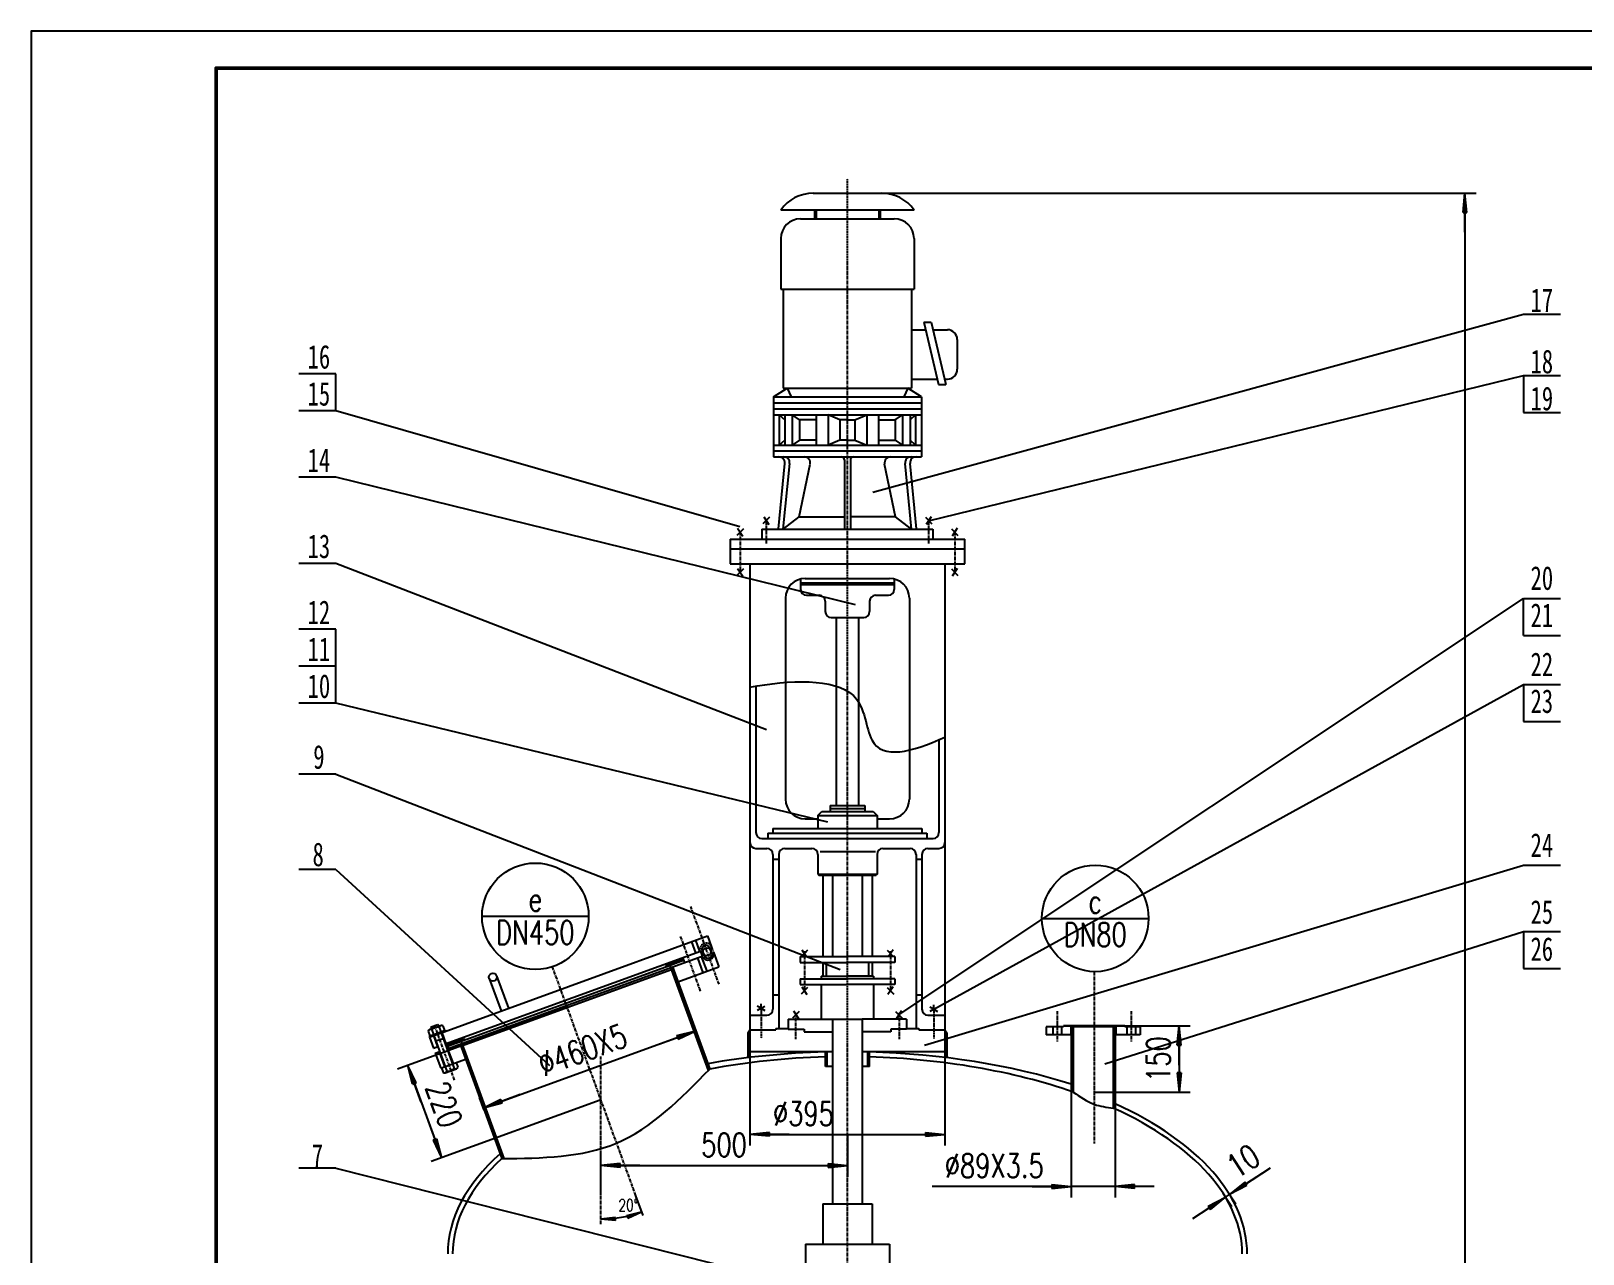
# Model space of a CAD drawing. Header units: millimetres. Extents: x 0 to 6300, y 0 to 8910.
# Drawn here: x 0 to 3145, y 6431 to 8910 of the extents above; entities that cross this region are included whole.
import ezdxf
from ezdxf.enums import TextEntityAlignment as Align

# ---------------------------------------------------------------- set-up
doc = ezdxf.new("R2010")
doc.units = ezdxf.units.MM
doc.header["$LTSCALE"] = 0.2
doc.linetypes.add('CENTER', pattern=[50.8, 31.75, -6.35, 6.35, -6.35])
doc.linetypes.add('DASHED', pattern=[19.05, 12.7, -6.35])
for name, color, linetype in [('1', 2, 'Continuous'), ('Layer1', 1, 'CENTER'), ('Layer3', 5, 'Continuous')]:
    doc.layers.add(name, color=color, linetype=linetype)
doc.layers.add('粗实线', color=1, linetype='Continuous', lineweight=50)
doc.styles.add('HZ', font='txt.shx', dxfattribs={"width": 0.75, "bigfont": 'gbcbig.shx'})
doc.dimstyles.new('STANDARD$0', dxfattribs={"dimscale": 15, "dimtxt": 3.2, "dimasz": 0.7, "dimexe": 1.5, "dimexo": 0.05, "dimgap": 1.2, "dimtad": 1, "dimtoh": 1, "dimdec": 0, "dimdsep": 46, "dimtxsty": 'HZ', "dimcen": 0, "dimclrd": 2, "dimclre": 2, "dimclrt": 2, "dimadec": 0, "dimazin": 0, "dimtfac": 1.6, "dimtdec": 0, "dimtmove": 0, "dimatfit": 0, "dimfxl": 0, "dimarcsym": 0})

# ---------------------------------------------------------------- blocks, each defined once
blk = doc.blocks.new('JT')
at = {"layer": '1'}
for p, q in [((-7.55, 0), (0, 0)), ((-3.75, 0.38), (0, 0)), ((-3.75, 0.38), (-3.75, -0.37)), ((-3.75, -0.37), (0, 0))]:
    blk.add_line(p, q, dxfattribs=at)
blk = doc.blocks.new('*D7')
at = {"layer": 'Defpoints', "color": 0}
for p in [(1654.2, 8581.3), (1654.2, 4069.3), (2905.5, 4069.3)]:
    blk.add_point(p, dxfattribs=at)
at = {"layer": 'Layer3', "color": 2, "lineweight": -2}
for p, q in [((1654.9, 8581.3), (2928, 8581.3)), ((2905.5, 8570.8), (2905.5, 4079.8)), ((1654.9, 4069.3), (2928, 4069.3))]:
    blk.add_line(p, q, dxfattribs=at)
at = {"layer": 'Layer3', "color": 2, "lineweight": -2, "xscale": 10.5, "yscale": 10.5, "zscale": 10.5}
for p, rotation in [((2905.5, 8581.3), 90), ((2905.5, 4069.3), 270)]:
    blk.add_blockref('JT', p, dxfattribs=dict(at, rotation=rotation))
at = {"layer": 'Layer3', "color": 2, "insert": (2863.5, 6325.3), "char_height": 48, "attachment_point": 5, "rotation": 90, "style": 'HZ'}
blk.add_mtext('4512', dxfattribs=at)
blk = doc.blocks.new('*D16')
at = {"layer": 'Defpoints', "color": 0}
for p in [(1086, 6931), (1154.2, 6743.6), (831.6, 6626.2)]:
    blk.add_point(p, dxfattribs=at)
at = {"layer": 'Layer3', "color": 2, "lineweight": -2}
for p, q in [((1085.3, 6930.7), (742.3, 6805.9)), ((767, 6803.7), (828, 6636.1)), ((1153.5, 6743.3), (810.5, 6618.5))]:
    blk.add_line(p, q, dxfattribs=at)
at = {"layer": 'Layer3', "color": 2, "lineweight": -2, "xscale": 10.5, "yscale": 10.5, "zscale": 10.5}
for p, rotation in [((763.4, 6813.6), 110.0000000000003), ((831.6, 6626.2), 290.0000000000003)]:
    blk.add_blockref('JT', p, dxfattribs=dict(at, rotation=rotation))
at = {"layer": 'Layer3', "color": 2, "insert": (837, 6734.3), "char_height": 48, "attachment_point": 5, "rotation": 290, "style": 'HZ'}
blk.add_mtext('220', dxfattribs=at)
blk = doc.blocks.new('*D21')
at = {"layer": 'Defpoints', "color": 0}
for p in [(2107.7, 6760.9), (2196.7, 6725.3), (2196.7, 6568.2)]:
    blk.add_point(p, dxfattribs=at)
at = {"layer": 'Layer3', "color": 2, "lineweight": -2}
for p, q in [((2107.7, 6760.1), (2107.7, 6545.7)), ((2196.7, 6724.6), (2196.7, 6545.7)), ((2097.2, 6568.2), (1825.7, 6568.2)), ((2196.7, 6568.2), (2107.7, 6568.2)), ((2207.2, 6568.2), (2217.7, 6568.2))]:
    blk.add_line(p, q, dxfattribs=at)
at = {"layer": 'Layer3', "color": 2, "lineweight": -2, "xscale": 10.5, "yscale": 10.5, "zscale": 10.5}
blk.add_blockref('JT', (2107.7, 6568.2), dxfattribs=at)
at = {"layer": 'Layer3', "color": 2, "lineweight": -2, "xscale": 10.5, "yscale": 10.5, "zscale": 10.5, "rotation": 180}
blk.add_blockref('JT', (2196.7, 6568.2), dxfattribs=at)
at = {"layer": 'Layer3', "color": 2, "insert": (1951.7, 6610.2), "char_height": 48, "attachment_point": 5, "style": 'HZ'}
blk.add_mtext('%%C89X3.5', dxfattribs=at)
blk = doc.blocks.new('*D22')
at = {"layer": 'Defpoints', "color": 0}
for p in [(1346.8, 6883.8), (1348.8, 6878.4), (918.4, 6721.8)]:
    blk.add_point(p, dxfattribs=at)
at = {"layer": 'Layer3', "color": 2, "lineweight": -2}
for p, q in [((1348.5, 6879.1), (1339.1, 6904.9)), ((926.3, 6730.7), (1337, 6880.2)), ((918.2, 6722.5), (908.8, 6748.3))]:
    blk.add_line(p, q, dxfattribs=at)
at = {"layer": 'Layer3', "color": 2, "lineweight": -2, "xscale": 10.5, "yscale": 10.5, "zscale": 10.5}
for p, rotation in [((1346.8, 6883.8), 20.00000000000005), ((916.5, 6727.2), 200.0000000000001)]:
    blk.add_blockref('JT', p, dxfattribs=dict(at, rotation=rotation))
at = {"layer": 'Layer3', "color": 2, "insert": (1117.3, 6844.9), "char_height": 48, "attachment_point": 5, "rotation": 20, "style": 'HZ'}
blk.add_mtext('%%C460X5', dxfattribs=at)
blk = doc.blocks.new('*D23')
at = {"layer": 'Defpoints', "color": 0}
for p in [(1654.2, 6673.8), (1654.2, 6610.5), (1154.2, 6551.2)]:
    blk.add_point(p, dxfattribs=at)
at = {"layer": 'Layer3', "color": 2, "lineweight": -2}
for p, q in [((1654.2, 6673), (1654.2, 6588)), ((1154.2, 6551.9), (1154.2, 6633)), ((1164.7, 6610.5), (1643.7, 6610.5))]:
    blk.add_line(p, q, dxfattribs=at)
at = {"layer": 'Layer3', "color": 2, "lineweight": -2, "xscale": 10.5, "yscale": 10.5, "zscale": 10.5, "rotation": 180}
blk.add_blockref('JT', (1154.2, 6610.5), dxfattribs=at)
at = {"layer": 'Layer3', "color": 2, "lineweight": -2, "xscale": 10.5, "yscale": 10.5, "zscale": 10.5}
blk.add_blockref('JT', (1654.2, 6610.5), dxfattribs=at)
at = {"layer": 'Layer3', "color": 2, "insert": (1404.2, 6652.5), "char_height": 48, "attachment_point": 5, "style": 'HZ'}
blk.add_mtext('500', dxfattribs=at)
blk = doc.blocks.new('*D24')
at = {"layer": 'Defpoints', "color": 0}
for p in [(1456.7, 6841.3), (1851.7, 6841.3), (1851.7, 6673.8)]:
    blk.add_point(p, dxfattribs=at)
at = {"layer": 'Layer3', "color": 2, "lineweight": -2}
for p, q in [((1456.7, 6840.6), (1456.7, 6651.3)), ((1851.7, 6840.6), (1851.7, 6651.3)), ((1467.2, 6673.8), (1841.2, 6673.8))]:
    blk.add_line(p, q, dxfattribs=at)
at = {"layer": 'Layer3', "color": 2, "lineweight": -2, "xscale": 10.5, "yscale": 10.5, "zscale": 10.5, "rotation": 180}
blk.add_blockref('JT', (1456.7, 6673.8), dxfattribs=at)
at = {"layer": 'Layer3', "color": 2, "lineweight": -2, "xscale": 10.5, "yscale": 10.5, "zscale": 10.5}
blk.add_blockref('JT', (1851.7, 6673.8), dxfattribs=at)
at = {"layer": 'Layer3', "color": 2, "insert": (1565.1, 6715.8), "char_height": 48, "attachment_point": 5, "style": 'HZ'}
blk.add_mtext('%%C395', dxfattribs=at)
blk = doc.blocks.new('*D25')
at = {"layer": 'Defpoints', "color": 0}
for p in [(2154.2, 6893.6), (2154.2, 6759.4), (2326.4, 6759.4)]:
    blk.add_point(p, dxfattribs=at)
at = {"layer": 'Layer3', "color": 2, "lineweight": -2}
for p, q in [((2154.9, 6893.6), (2348.9, 6893.6)), ((2326.4, 6883.1), (2326.4, 6769.9)), ((2154.9, 6759.4), (2348.9, 6759.4))]:
    blk.add_line(p, q, dxfattribs=at)
at = {"layer": 'Layer3', "color": 2, "lineweight": -2, "xscale": 10.5, "yscale": 10.5, "zscale": 10.5}
for p, rotation in [((2326.4, 6893.6), 90), ((2326.4, 6759.4), 270)]:
    blk.add_blockref('JT', p, dxfattribs=dict(at, rotation=rotation))
at = {"layer": 'Layer3', "color": 2, "insert": (2284.4, 6826.5), "char_height": 48, "attachment_point": 5, "rotation": 90, "style": 'HZ'}
blk.add_mtext('150', dxfattribs=at)
blk = doc.blocks.new('*D26')
at = {"layer": 'Defpoints', "color": 0}
for p in [(2415.3, 6554.5), (2423.4, 6559.8), (2428.6, 6551.8)]:
    blk.add_point(p, dxfattribs=at)
at = {"layer": 'Layer3', "color": 2, "lineweight": -2}
for p, q in [((2437.4, 6557.5), (2511.6, 6605.8)), ((2411.7, 6540.7), (2402.9, 6535)), ((2415.7, 6553.9), (2432.8, 6527.6)), ((2420.5, 6546.5), (2428.6, 6551.8)), ((2423.8, 6559.2), (2440.9, 6532.9))]:
    blk.add_line(p, q, dxfattribs=at)
at = {"layer": 'Layer3', "color": 2, "lineweight": -2, "xscale": 10.5, "yscale": 10.5, "zscale": 10.5}
for p, rotation in [((2428.6, 6551.8), 213.0936658308812), ((2420.5, 6546.5), 33.09366583088124)]:
    blk.add_blockref('JT', p, dxfattribs=dict(at, rotation=rotation))
at = {"layer": 'Layer3', "color": 2, "insert": (2456, 6619.7), "char_height": 48, "attachment_point": 5, "rotation": 33.0937, "style": 'HZ'}
blk.add_mtext('10', dxfattribs=at)

msp = doc.modelspace()

# ---------------------------------------------------------------- linework, layer by layer
for p, q in [((1584.7, 8581.3), (1639.7, 8581.3)), ((1639.7, 8581.3), (1668.7, 8581.3)), ((1668.7, 8581.3), (1723.7, 8581.3)), ((1519.2, 8547.3), (1789.2, 8547.3)), ((1559.2, 8529.4), (1749.2, 8529.4)), ((1587.6, 8547.3), (1587.6, 8529.4)), ((1590.7, 8547.3), (1590.7, 8529.4)), ((1717.6, 8547.3), (1717.6, 8529.4)), ((1720.8, 8547.3), (1720.8, 8529.4)), ((1519.2, 8489.4), (1519.2, 8386.9)), ((1789.2, 8489.4), (1789.2, 8386.9)), ((1519.2, 8386.9), (1789.2, 8386.9)), ((1524.2, 8386.9), (1524.2, 8186.1)), ((1784.2, 8386.9), (1784.2, 8186.1)), ((1504.2, 8168.3), (1532, 8186.1)), ((1524.2, 8186.1), (1784.2, 8186.1)), ((1532, 8186.1), (1540.2, 8168.3)), ((1776.3, 8186.1), (1768.2, 8168.3)), ((1804.2, 8168.3), (1776.3, 8186.1)), ((1504.2, 8168.3), (1804.2, 8168.3)), ((1504.2, 8168.3), (1504.2, 8046.9)), ((1504.2, 8156.3), (1804.2, 8156.3)), ((1504.2, 8144.3), (1804.2, 8144.3)), ((1804.2, 8168.3), (1804.2, 8046.9)), ((1504.2, 8132.3), (1804.2, 8132.3)), ((1516.2, 8132.3), (1516.2, 8070.9)), ((1516.2, 8132.3), (1527.2, 8122.3)), ((1516.2, 8132.3), (1516.2, 8070.9)), ((1527.2, 8132.3), (1527.2, 8070.9)), ((1557.4, 8122.3), (1542.2, 8132.3)), ((1542.2, 8132.3), (1542.2, 8070.9)), ((1590.9, 8122.3), (1557.4, 8122.3)), ((1557.4, 8122.3), (1557.4, 8080.9)), ((1590.9, 8132.3), (1590.9, 8070.9)), ((1639, 8122.3), (1614.9, 8132.3)), ((1614.9, 8132.3), (1614.9, 8070.9)), ((1654.2, 8122.3), (1639, 8122.3)), ((1639, 8122.3), (1639, 8080.9)), ((1654.2, 8122.3), (1669.4, 8122.3)), ((1669.4, 8122.3), (1693.4, 8132.3)), ((1669.4, 8122.3), (1669.4, 8080.9)), ((1693.4, 8132.3), (1693.4, 8070.9)), ((1717.4, 8132.3), (1717.4, 8070.9)), ((1717.4, 8122.3), (1750.9, 8122.3)), ((1750.9, 8122.3), (1766.1, 8132.3)), ((1750.9, 8122.3), (1750.9, 8080.9)), ((1766.1, 8132.3), (1766.1, 8070.9)), ((1781.1, 8132.3), (1781.1, 8070.9)), ((1792.2, 8132.3), (1781.1, 8122.3)), ((1792.2, 8132.3), (1792.2, 8070.9)), ((1504.2, 8070.9), (1804.2, 8070.9)), ((1504.2, 8058.9), (1804.2, 8058.9)), ((1516.2, 8070.9), (1527.2, 8080.9)), ((1557.4, 8080.9), (1542.2, 8070.9)), ((1542.2, 8070.9), (1542.2, 8070.9)), ((1590.9, 8080.9), (1557.4, 8080.9)), ((1639, 8080.9), (1614.9, 8070.9)), ((1654.2, 8080.9), (1639, 8080.9)), ((1654.2, 8080.9), (1669.4, 8080.9)), ((1669.4, 8080.9), (1693.4, 8070.9)), ((1717.4, 8080.9), (1750.9, 8080.9)), ((1750.9, 8080.9), (1766.1, 8070.9)), ((1766.1, 8070.9), (1766.1, 8070.9)), ((1792.2, 8070.9), (1781.1, 8080.9)), ((1504.2, 8046.9), (1525.2, 8046.9)), ((1514.2, 7901.3), (1527.1, 8033.7)), ((1524.2, 7900.3), (1537.2, 8033.7)), ((1525.2, 8046.9), (1666.2, 8046.9)), ((1556.7, 7925.1), (1578.8, 8032.4)), ((1648.2, 8040.9), (1648.2, 7900.3)), ((1660.2, 8040.9), (1660.2, 7900.3)), ((1666.2, 8046.9), (1804.2, 8046.9)), ((1751.6, 7925.1), (1729.6, 8032.4)), ((1784.2, 7900.3), (1771.2, 8033.7)), ((1794.1, 7901.3), (1781.2, 8033.7)), ((1496.2, 7924.6), (1483, 7911.1)), ((1484.5, 7925.7), (1494.8, 7910)), ((1524.2, 7900.3), (1556.7, 7925.1)), ((1556.7, 7925.1), (1648.2, 7925.1)), ((1751.6, 7925.1), (1660.2, 7925.1)), ((1784.2, 7900.3), (1751.6, 7925.1)), ((1812.1, 7924.6), (1825.3, 7911.1)), ((1823.9, 7925.7), (1813.5, 7910)), ((1443.4, 7901.1), (1430.2, 7887.6)), ((1431.6, 7902.3), (1442, 7886.5)), ((1480.8, 7900.3), (1480.8, 7880.3)), ((1480.8, 7900.3), (1827.5, 7900.3)), ((1827.5, 7900.3), (1827.5, 7880.3)), ((1865, 7901.1), (1878.2, 7887.6)), ((1876.8, 7902.3), (1866.4, 7886.5)), ((1416.7, 7880.3), (1892.3, 7880.3)), ((1416.7, 7880.3), (1416.7, 7830.3)), ((1891.7, 7880.3), (1891.7, 7830.3)), ((1416.7, 7860.3), (1892.3, 7860.3)), ((1416.7, 7830.3), (1892.3, 7830.3)), ((1456.7, 7830.3), (1456.7, 6829.7)), ((1851.7, 7830.3), (1851.7, 6829.7)), ((1443.4, 7819.7), (1430.2, 7806.2)), ((1431.6, 7820.9), (1442, 7805.1)), ((1559.2, 7799.2), (1559.2, 7778.3)), ((1568.7, 7800.3), (1739.7, 7800.3)), ((1749.2, 7799.2), (1749.2, 7778.3)), ((1865, 7819.7), (1878.2, 7806.2)), ((1876.8, 7820.9), (1866.4, 7805.1)), ((1559.2, 7791.3), (1749.2, 7791.3)), ((1559.2, 7788.3), (1749.2, 7788.3)), ((1528.7, 7760.3), (1528.7, 7353.3)), ((1571.2, 7766.3), (1597.2, 7766.3)), ((1609.2, 7754.3), (1609.2, 7733.3)), ((1699.2, 7754.3), (1699.2, 7733.3)), ((1711.2, 7766.3), (1737.2, 7766.3)), ((1779.7, 7760.3), (1779.7, 7353.3)), ((1621.2, 7721.3), (1687.2, 7721.3)), ((1631.7, 7721.3), (1631.7, 7340.3)), ((1676.7, 7721.3), (1676.7, 7340.3)), ((1468.7, 7582.4), (1468.7, 7285.3)), ((1839.7, 7473.6), (1839.7, 7285.3)), ((1594.2, 7320.3), (1602.2, 7328.3)), ((1602.2, 7328.3), (1706.2, 7328.3)), ((1619.2, 7340.3), (1619.2, 7328.3)), ((1619.2, 7340.3), (1689.2, 7340.3)), ((1619.2, 7333.9), (1689.2, 7333.9)), ((1689.2, 7340.3), (1689.2, 7328.3)), ((1706.2, 7328.3), (1714.2, 7320.3)), ((1568.7, 7313.3), (1594.2, 7313.3)), ((1594.2, 7320.3), (1594.2, 7293.4)), ((1594.2, 7320.3), (1714.2, 7320.3)), ((1714.2, 7320.3), (1714.2, 7293.4)), ((1714.2, 7313.3), (1739.7, 7313.3)), ((1480.7, 7273.3), (1493.2, 7273.3)), ((1493.2, 7284), (1805.2, 7284)), ((1493.2, 7284), (1493.2, 7273.3)), ((1493.2, 7273.3), (1827.7, 7273.3)), ((1503.2, 7293.4), (1805.2, 7293.4)), ((1503.2, 7293.4), (1503.2, 7284)), ((1805.2, 7293.4), (1805.2, 7284)), ((1805.2, 7284), (1815.2, 7284)), ((1815.2, 7284), (1815.2, 7273.3)), ((1468.7, 7253.3), (1491.2, 7253.3)), ((1503.2, 7241.3), (1503.2, 6927.3)), ((1515.2, 7241.3), (1515.2, 6888.3)), ((1527.2, 7253.3), (1582.2, 7253.3)), ((1594.2, 7241.3), (1594.2, 7201.3)), ((1598.7, 7246.9), (1711.2, 7246.9)), ((1714.2, 7241.3), (1714.2, 7201.3)), ((1726.2, 7253.3), (1781.2, 7253.3)), ((1793.2, 7241.3), (1793.2, 6888.3)), ((1805.2, 7241.3), (1805.2, 6927.3)), ((1817.2, 7253.3), (1839.7, 7253.3)), ((1503.2, 7231.2), (1515.2, 7231.2)), ((1594.2, 7201.3), (1596.2, 7199.3)), ((1594.2, 7201.3), (1714.2, 7201.3)), ((1714.2, 7201.3), (1712.2, 7199.3)), ((1793.2, 7231.2), (1805.2, 7231.2)), ((1596.2, 7199.3), (1712.2, 7199.3)), ((1604.2, 7199.3), (1604.2, 7034.3)), ((1624.2, 7199.3), (1624.2, 7034.3)), ((1684.2, 7199.3), (1684.2, 7034.3)), ((1704.2, 7199.3), (1704.2, 7034.3)), ((1684.2, 7155.3), (1684.2, 7034.3)), ((807.2, 6871), (1370.5, 7076)), ((1370.5, 7076), (1378.7, 7053.5)), ((839.3, 6857.2), (1356.2, 7045.3)), ((1338.1, 7064.2), (1346.3, 7041.7)), ((1346.1, 7067.2), (1354.3, 7044.6)), ((1356.2, 7045.3), (1359.9, 7034.9)), ((1359.9, 7046.7), (1363.7, 7036.3)), ((1375, 7052.1), (1378.7, 7041.8)), ((1573.6, 7046.8), (1561.5, 7034.3)), ((1561.8, 7047.9), (1570.7, 7034.3)), ((1734.8, 7046.8), (1746.9, 7034.3)), ((1746.6, 7047.9), (1737.7, 7034.3)), ((843.1, 6846.8), (1359.9, 7034.9)), ((843.7, 6852.4), (1285.9, 7013.3)), ((1285.9, 7013.3), (1322, 7026.5)), ((1287.7, 7017.2), (1285.9, 7013.3)), ((1321, 7029.3), (1287.7, 7017.2)), ((1293.3, 7019.2), (1372, 6803)), ((1299.8, 7013.1), (1375.1, 6806.2)), ((1310.7, 6983), (1393.4, 7013.1)), ((1320, 7032.1), (1323.8, 7021.8)), ((1350.1, 7031.4), (1361, 7001.3)), ((1358.1, 7034.3), (1369, 7004.2)), ((1382.5, 7043.2), (1393.4, 7013.1)), ((1558.2, 7034.3), (1611.2, 7034.3)), ((1558.2, 7034.3), (1558.2, 7022.3)), ((1558.2, 7022.3), (1654.2, 7022.3)), ((1604.2, 7022.3), (1604.2, 6994.3)), ((1611.2, 7034.3), (1624.2, 7034.3)), ((1611.2, 7022.3), (1611.2, 6994.3)), ((1624.2, 7034.3), (1654.2, 7034.3)), ((1684.2, 7034.3), (1654.2, 7034.3)), ((1750.2, 7022.3), (1654.2, 7022.3)), ((1697.2, 7034.3), (1684.2, 7034.3)), ((1750.2, 7034.3), (1697.2, 7034.3)), ((1697.2, 7022.3), (1697.2, 6994.3)), ((1704.2, 7022.3), (1704.2, 6994.3)), ((1750.2, 7034.3), (1750.2, 7022.3)), ((874.5, 6854), (1297.4, 7007.9)), ((928.4, 6989.6), (952.4, 6923.8)), ((943.4, 6995.1), (967.4, 6929.3)), ((1297.4, 7007.9), (1300.7, 7010.5)), ((1558.2, 6989.3), (1654.2, 6989.3)), ((1558.2, 6989.3), (1558.2, 6977.3)), ((1601.2, 6994.3), (1654.2, 6994.3)), ((1601.2, 6994.3), (1601.2, 6989.3)), ((1707.2, 6994.3), (1654.2, 6994.3)), ((1750.2, 6989.3), (1654.2, 6989.3)), ((1707.2, 6994.3), (1707.2, 6989.3)), ((1750.2, 6989.3), (1750.2, 6977.3)), ((1503.2, 6956.9), (1515.2, 6956.9)), ((1558.2, 6977.3), (1654.2, 6977.3)), ((1573.6, 6971.7), (1560.4, 6958.2)), ((1561.8, 6972.8), (1572.2, 6957)), ((1601.2, 6977.3), (1601.2, 6907.3)), ((1750.2, 6977.3), (1654.2, 6977.3)), ((1707.2, 6977.3), (1707.2, 6907.3)), ((1734.8, 6971.7), (1748, 6958.2)), ((1746.6, 6972.8), (1736.2, 6957)), ((1793.2, 6956.9), (1805.2, 6956.9)), ((1479.2, 6929.3), (1471.4, 6933.8)), ((1479.2, 6929.3), (1471.4, 6924.9)), ((1479.2, 6929.3), (1479.2, 6938.3)), ((1479.2, 6929.3), (1486.9, 6933.8)), ((1479.2, 6929.3), (1479.2, 6920.4)), ((1479.2, 6929.3), (1486.9, 6924.9)), ((1556.4, 6923), (1543.2, 6909.5)), ((1544.6, 6924.1), (1555, 6908.3)), ((1751.9, 6923), (1765.1, 6909.5)), ((1763.7, 6924.1), (1753.3, 6908.3)), ((1829.2, 6927.3), (1821.4, 6931.8)), ((1829.2, 6927.3), (1821.4, 6922.9)), ((1829.2, 6927.3), (1829.2, 6936.3)), ((1829.2, 6927.3), (1836.9, 6931.8)), ((1829.2, 6927.3), (1829.2, 6918.4)), ((1829.2, 6927.3), (1836.9, 6922.9)), ((807.6, 6886), (811.3, 6887.4)), ((810.9, 6891.5), (810.3, 6890.2)), ((810.3, 6890.2), (811.3, 6887.4)), ((810.9, 6891.5), (824, 6896.3)), ((811.3, 6887.4), (830.1, 6894.2)), ((824, 6896.3), (825.3, 6895.7)), ((825.3, 6895.7), (826.3, 6892.9)), ((827, 6891), (830.5, 6881.6)), ((834.5, 6893.7), (838, 6884.3)), ((1456.7, 6915.3), (1491.2, 6915.3)), ((1509.2, 6888.3), (1509.2, 6885.3)), ((1509.2, 6888.3), (1534.2, 6888.3)), ((1534.2, 6907.3), (1684.2, 6907.3)), ((1534.2, 6907.3), (1534.2, 6887.3)), ((1534.2, 6887.3), (1566.2, 6887.3)), ((1566.2, 6887.3), (1566.2, 6881.3)), ((1624.2, 6907.3), (1624.2, 6532.8)), ((1684.2, 6907.3), (1684.2, 6532.8)), ((1684.2, 6907.3), (1684.2, 6532.8)), ((1774.2, 6907.3), (1684.2, 6907.3)), ((1774.2, 6887.3), (1742.2, 6887.3)), ((1742.2, 6887.3), (1742.2, 6881.3)), ((1774.2, 6907.3), (1774.2, 6887.3)), ((1774.2, 6888.3), (1799.2, 6888.3)), ((1799.2, 6888.3), (1799.2, 6885.3)), ((1817.2, 6915.3), (1851.7, 6915.3)), ((2092.2, 6891.6), (2057.2, 6891.6)), ((2057.2, 6891.6), (2057.2, 6875.6)), ((2070.2, 6891.6), (2070.2, 6875.6)), ((2088.2, 6891.6), (2088.2, 6875.6)), ((2092.2, 6893.6), (2216.2, 6893.6)), ((2216.2, 6893.6), (2092.2, 6893.6)), ((2092.2, 6893.6), (2092.2, 6891.6)), ((2106.7, 6893.6), (2106.7, 6875.6)), ((2197.7, 6891.6), (2106.7, 6891.6)), ((2107.7, 6891.6), (2107.7, 6760.9)), ((2111.7, 6891.6), (2111.7, 6759.5)), ((2192.7, 6891.6), (2192.7, 6727.2)), ((2196.7, 6891.6), (2196.7, 6725.3)), ((2197.7, 6893.6), (2197.7, 6875.6)), ((2216.2, 6893.6), (2216.2, 6891.6)), ((2247.2, 6891.6), (2216.2, 6891.6)), ((2220.2, 6891.6), (2220.2, 6875.6)), ((2238.2, 6891.6), (2238.2, 6875.6)), ((2247.2, 6891.6), (2247.2, 6875.6)), ((804.5, 6882.8), (807.9, 6873.4)), ((807, 6873.1), (838.9, 6884.7)), ((807, 6873.1), (807.6, 6871.2)), ((807.2, 6871), (815.4, 6848.5)), ((812, 6885.5), (815.4, 6876.1)), ((815.2, 6873.9), (823.4, 6851.4)), ((816.1, 6874.3), (842.4, 6801.9)), ((820.2, 6863), (835.2, 6868.4)), ((831.1, 6879.7), (857.5, 6807.4)), ((832.1, 6880.1), (840.3, 6857.5)), ((838.9, 6884.7), (839.6, 6882.8)), ((841.7, 6858), (845.5, 6847.7)), ((842.7, 6855.2), (876.1, 6867.4)), ((869.4, 6856.4), (953.8, 6624.6)), ((870.4, 6865.3), (958, 6624.7)), ((876.1, 6867.4), (879.9, 6865.6)), ((1452.7, 6879.3), (1456.7, 6885.3)), ((1452.7, 6879.3), (1452.7, 6829.7)), ((1452.7, 6879.3), (1456.7, 6879.3)), ((1456.7, 6879.3), (1456.7, 6885.3)), ((1456.7, 6885.3), (1509.2, 6885.3)), ((1456.7, 6885.3), (1509.2, 6885.3)), ((1566.2, 6881.3), (1611.2, 6881.3)), ((1611.2, 6881.3), (1624.2, 6881.3)), ((1697.2, 6881.3), (1684.2, 6881.3)), ((1742.2, 6881.3), (1697.2, 6881.3)), ((1799.2, 6885.3), (1851.7, 6885.3)), ((1799.2, 6885.3), (1851.7, 6885.3)), ((1851.7, 6885.3), (1855.7, 6879.3)), ((1851.7, 6879.3), (1855.7, 6879.3)), ((1855.7, 6879.3), (1855.7, 6829.7)), ((2107.7, 6875.6), (2057.2, 6875.6)), ((2247.2, 6875.6), (2196.7, 6875.6)), ((815.4, 6848.5), (824.3, 6851.7)), ((819.1, 6838.1), (828.1, 6841.4)), ((819.1, 6838.1), (830.1, 6808)), ((827.1, 6841), (838.1, 6811)), ((830.1, 6808), (880.4, 6826.3)), ((844, 6847.2), (855, 6817.1)), ((874.5, 6854), (870.4, 6853.8)), ((1624.2, 6841.3), (1456.7, 6841.3)), ((1609.7, 6811.3), (1609.7, 6841.3)), ((1613.2, 6811.3), (1613.2, 6841.3)), ((1851.7, 6841.3), (1684.2, 6841.3)), ((1695.2, 6811.3), (1695.2, 6841.3)), ((1698.7, 6811.3), (1698.7, 6841.3)), ((831.5, 6808.6), (834.9, 6799.2)), ((839.4, 6798.6), (861.9, 6806.9)), ((861.6, 6819.5), (865, 6810.1)), ((1624.2, 6811.3), (1609.7, 6811.3)), ((1698.7, 6811.3), (1684.2, 6811.3)), ((1604.2, 6532.8), (1604.2, 6451.3)), ((1604.2, 6532.8), (1704.2, 6532.8)), ((1704.2, 6532.8), (1704.2, 6451.3)), ((1569.2, 6451.3), (1739.2, 6451.3)), ((1569.2, 6451.3), (1739.2, 6451.3)), ((1569.2, 6451.3), (1739.2, 6451.3)), ((1569.2, 6451.3), (1569.2, 6411.3)), ((1739.2, 6451.3), (1739.2, 6411.3))]:
    msp.add_line(p, q)
at = {"ltscale": 4}
for p, q in [((1784.2, 8304.5), (1812.8, 8304.5)), ((1809.1, 8320.2), (1838.8, 8193.7)), ((1809.1, 8320.2), (1823.8, 8320.2)), ((1823.8, 8320.2), (1853.5, 8193.7)), ((1827.5, 8304.5), (1856.7, 8304.5)), ((1876.7, 8284.5), (1876.7, 8224.5)), ((1784.2, 8204.5), (1836.3, 8204.5)), ((1784.2, 8204.5), (1836.3, 8204.5)), ((1838.8, 8193.7), (1853.5, 8193.7)), ((1851, 8204.5), (1856.7, 8204.5))]:
    msp.add_line(p, q, dxfattribs=at)
at = {"lineweight": 0}
for p, q in [((810.9, 6891.5), (812.3, 6887.8)), ((824, 6896.3), (825.4, 6892.5)), ((817, 6874.6), (821.1, 6863.3)), ((830.2, 6879.4), (834.3, 6868.1))]:
    msp.add_line(p, q, dxfattribs=at)
at = {"color": 2, "linetype": 'ByBlock'}
msp.add_line((1225, 6549.1), (1239.5, 6509.1), dxfattribs=at)
msp.add_lwpolyline([(0, 0), (6300, 0), (6300, 8910), (0, 8910)], close=True)
for centre in [(1369.5, 7043.8), (935.9, 6992.4)]:
    msp.add_circle(centre, 8)
for centre, radius, start, end in [((1584.7, 8501.3), 80, 90, 144.971), ((1723.7, 8501.3), 80, 35.029, 90), ((1559.2, 8489.4), 40, 90, 180), ((1749.2, 8489.4), 40, 0, 90), ((1856.7, 8284.5), 20, 0, 90), ((1856.7, 8224.5), 20, 270, 0), ((1515.2, 8034.9), 12, 354.4409, 90), ((1525.2, 8034.9), 12, 354.4409, 90), ((1567, 8034.9), 12, 348.3985, 90), ((1642.2, 8040.9), 6, 0, 90), ((1666.2, 8040.9), 6, 90, 180), ((1741.3, 8034.9), 12, 90, 191.6015), ((1783.1, 8034.9), 12, 90, 185.5591), ((1793.2, 8034.9), 12, 90, 185.5591), ((1568.7, 7760.3), 40, 90, 180), ((1739.7, 7760.3), 40, 0, 90), ((1571.2, 7778.3), 12, 180, 270), ((1737.2, 7778.3), 12, 270, 0), ((1597.2, 7754.3), 12, 0, 90), ((1711.2, 7754.3), 12, 90, 180), ((1621.2, 7733.3), 12, 180, 270), ((1687.2, 7733.3), 12, 270, 0), ((1568.7, 7353.3), 40, 180, 270), ((1739.7, 7353.3), 40, 270, 0), ((1468.7, 7265.3), 12, 180, 270), ((1480.7, 7285.3), 12, 180, 270), ((1827.7, 7285.3), 12, 270, 0), ((1839.7, 7265.3), 12, 270, 0), ((1491.2, 7241.3), 12, 0, 90), ((1527.2, 7241.3), 12, 90, 180), ((1582.2, 7241.3), 12, 0, 90), ((1726.2, 7241.3), 12, 90, 180), ((1781.2, 7241.3), 12, 0, 90), ((1817.2, 7241.3), 12, 90, 180), ((1367.5, 7049.4), 8, 20, 200), ((1371.2, 7039.1), 12, 200, 20), ((1371.2, 7039.1), 8, 200, 20), ((1491.2, 6927.3), 12, 270, 0), ((1817.2, 6927.3), 12, 180, 270), ((824.6, 6874.2), 17, 81.9275, 138.0725), ((831.8, 6889.6), 5, 56.8699, 163.1301), ((809.3, 6881.3), 5, 56.8699, 163.1301), ((837.6, 6803.3), 5, 236.8699, 343.1301), ((844.8, 6818.7), 17, 261.9275, 318.0725), ((860.2, 6811.6), 5, 236.8699, 343.1301)]:
    msp.add_arc(centre, radius, start, end)
at = {"linetype": 'DASHED'}
msp.add_arc((1367.5, 7049.4), 12, 20, 200, dxfattribs=at)
at = {"color": 2, "linetype": 'ByBlock'}
msp.add_arc((1154.2, 6743.6), 241.6, 271.8974, 288.1026, dxfattribs=at)
for major_axis, ratio, start_param, end_param in [((-833.7, 0), 0.491811, 4.765794, 5.058765), ((800, 0), 0.5, 1.62645, 1.92716), ((-833.7, 0), 0.491811, 4.748383, 4.76159), ((-833.7, 0), 0.491811, 4.663188, 4.676395), ((-833.7, 0), 0.491811, 4.137203, 4.658984), ((800, 0), 0.5, 0.962007, 1.515143), ((810, 0), 0.506173, 0, 0.83692), ((800, 0), 0.5, 0, 0.83237), ((810, 0), 0.506173, 2.623968, 3.141593), ((800, 0), 0.5, 2.637262, 3.141593)]:
    msp.add_ellipse((1654.2, 6431.3), major_axis=major_axis, ratio=ratio, start_param=start_param, end_param=end_param)
msp.add_open_spline([(1456.7, 7580.2), (1534.6, 7594.7), (1691.1, 7602.4), (1691.3, 7423.6), (1783.5, 7448.3), (1851.7, 7478.8)], degree=3, knots=[164.076906, 164.076906, 164.076906, 164.076906, 310.461944, 407.900104, 575.937468, 575.937468, 575.937468, 575.937468])
for points in [[(953.8, 6624.6), (1186.1, 6655.9), (1375.1, 6806.2)], [(2111.7, 6759.5), (2154.4, 6734.7), (2192.7, 6727.2)]]:
    msp.add_spline(points, degree=3)
at = {"layer": '1'}
for p, q in [((1207.5, 6509.6), (1236.8, 6516.6)), ((1207.5, 6509.6), (1209.4, 6504)), ((1209.4, 6504), (1236.8, 6516.6)), ((1184.1, 6505.5), (1154.2, 6502)), ((1184.2, 6499.5), (1154.2, 6502)), ((1184.2, 6499.5), (1184.1, 6505.5))]:
    msp.add_line(p, q, dxfattribs=at)
at = {"layer": 'Defpoints', "color": 0, "linetype": 'ByBlock'}
for p in [(1154.2, 6831.5), (1225, 6549.1), (1182.2, 6503.6), (1154.2, 6450.2)]:
    msp.add_point(p, dxfattribs=at)
at = {"layer": 'Layer1'}
for p, q in [((1654.2, 3988.4), (1654.2, 8611.3)), ((1436.8, 7894.4), (1436.8, 7813)), ((1489.6, 7917.8), (1489.6, 7871.6)), ((1818.7, 7917.8), (1818.7, 7871.6)), ((1871.6, 7894.4), (1871.6, 7813)), ((1336.2, 7135.4), (1393.4, 6978)), ((1315.6, 7074.9), (1356.4, 6962.7)), ((1378.7, 7053.5), (1382.5, 7043.2)), ((1567, 7045.1), (1567, 6962.6)), ((1741.4, 7045.1), (1741.4, 6962.6)), ((1056, 7013.2), (1225, 6549.1)), ((2154.2, 7003.5), (2154.2, 6655.2)), ((1479.2, 6929.3), (1479.2, 6868.3)), ((1549.2, 6919.9), (1549.2, 6866.7)), ((1759.2, 6919.9), (1759.2, 6866.7)), ((1829.2, 6927.3), (1829.2, 6868.3)), ((2079.2, 6923.4), (2079.2, 6862.3)), ((2229.2, 6923.4), (2229.2, 6862.3)), ((817.2, 6894.6), (858, 6782.6))]:
    msp.add_line(p, q, dxfattribs=at)
at = {"layer": 'Layer1', "lineweight": -2}
msp.add_line((1154.2, 6491.6), (1154.2, 6831.5), dxfattribs=at)
at = {"layer": 'Layer3'}
for p, q in [((1705.6, 7975.2), (3023.9, 8336)), ((1818.5, 7917.2), (3023.9, 8211.6)), ((1436.1, 7905), (617.9, 8140.1)), ((1670.4, 7747), (617.9, 8005.6)), ((1490.4, 7493.4), (617.9, 7831)), ((1759.2, 6916.4), (3023.9, 7760)), ((1829.1, 6927.3), (3023.9, 7585.5)), ((1614.4, 7306.2), (617.9, 7547.6)), ((617.9, 7404.1), (1639.8, 7008.1)), ((617.9, 7210.5), (1050.7, 6813.2)), ((1810.3, 6854.6), (3023.9, 7219.2)), ((913.8, 7115.7), (1129.8, 7115.7)), ((2048.3, 7111.5), (2264.3, 7111.5)), ((2175.7, 6817), (3023.9, 7085.2)), ((617.9, 6605.1), (1639.8, 6347.5))]:
    msp.add_line(p, q, dxfattribs=at)
at = {"layer": 'Layer3', "color": 1}
for p, q in [((3023.9, 8336), (3098.9, 8336)), ((617.9, 8215.1), (542.9, 8215.1)), ((617.9, 8140.1), (617.9, 8215.1)), ((3023.9, 8211.6), (3098.9, 8211.6)), ((3023.9, 8211.6), (3023.9, 8136.6)), ((617.9, 8140.1), (542.9, 8140.1)), ((3023.9, 8136.6), (3098.9, 8136.6)), ((617.9, 8005.6), (542.9, 8005.6)), ((617.9, 7831), (542.9, 7831)), ((3023.9, 7760), (3098.9, 7760)), ((3023.9, 7685), (3023.9, 7760)), ((617.9, 7697.6), (542.9, 7697.6)), ((617.9, 7547.6), (617.9, 7697.6)), ((3023.9, 7685), (3098.9, 7685)), ((617.9, 7622.6), (542.9, 7622.6)), ((3023.9, 7585.5), (3023.9, 7510.5)), ((3023.9, 7585.5), (3098.9, 7585.5)), ((617.9, 7547.6), (542.9, 7547.6)), ((3023.9, 7510.5), (3098.9, 7510.5)), ((617.9, 7404.1), (542.9, 7404.1)), ((617.9, 7210.5), (542.9, 7210.5)), ((3023.9, 7219.2), (3098.9, 7219.2)), ((3023.9, 7085.2), (3098.9, 7085.2)), ((3023.9, 7085.2), (3023.9, 7010.2)), ((3023.9, 7010.2), (3098.9, 7010.2)), ((617.9, 6605.1), (542.9, 6605.1))]:
    msp.add_line(p, q, dxfattribs=at)
at = {"layer": 'Layer3'}
for centre in [(1021.8, 7115.7), (2156.3, 7111.5)]:
    msp.add_circle(centre, 108, dxfattribs=at)
at = {"layer": '粗实线'}
msp.add_lwpolyline([(375, 75), (6225, 75), (6225, 8835), (375, 8835)], close=True, dxfattribs=at)

# ---------------------------------------------------------------- texts
at = {"color": 2, "linetype": 'ByBlock', "insert": (1210.3, 6530.2), "char_height": 24, "attachment_point": 5, "style": 'HZ'}
msp.add_mtext('20°', dxfattribs=at)
at = {"layer": '1', "width": 0.7}
for s, p in [('17', (3061.2, 8364.4)), ('16', (583.3, 8249.4)), ('18', (3061.2, 8239.9)), ('15', (583.3, 8174.4)), ('19', (3061.2, 8164.9)), ('14', (583.3, 8040)), ('13', (583.3, 7865.4)), ('20', (3061.2, 7801)), ('12', (583.3, 7731.9)), ('21', (3061.2, 7726)), ('11', (583.3, 7656.9)), ('22', (3061.2, 7626.5)), ('10', (583.3, 7581.9)), ('23', (3061.2, 7551.5)), ('9', (583.3, 7438.4)), ('8', (581.8, 7240.9)), ('24', (3061.2, 7260.2)), ('25', (3061.2, 7124.1)), ('26', (3061.2, 7049.1)), ('7', (580.3, 6630.2))]:
    msp.add_text(s, height=48, dxfattribs=at).set_placement(p, align=Align.MIDDLE)
at = {"layer": 'Layer3', "color": 2, "style": 'HZ', "width": 0.75}
for s, p in [('e', (1021.8, 7150.1)), ('c', (2156.3, 7145.9)), ('DN450', (1021.8, 7082.9)), ('DN80', (2156.3, 7078.7))]:
    msp.add_text(s, height=48, dxfattribs=at).set_placement(p, align=Align.MIDDLE)

# ---------------------------------------------------------------- dimensions: what is measured, and where the dimension line sits
at = {"layer": 'Layer3'}
dim = msp.add_linear_dim(base=(2905.5, 4069.3), p1=(1654.2, 8581.3), p2=(1654.2, 4069.3), angle=90, dimstyle='STANDARD$0', override={"dimblk1": 'JT', "dimblk2": 'JT', "dimsah": 1}, dxfattribs=at)
dim.commit()
dim.dimension.update_dxf_attribs({"geometry": '*D7', "text_midpoint": (2905.5, 6325.3), "dimtype": 160})
for p1, p2, distance, text, picture, middle in [((1086, 6931), (1154.2, 6743.6), -343.2, '220', '*D16', (837, 6734.3)), ((918.4, 6721.8), (1348.8, 6878.4), 5.7, '%%C460X5', '*D22', (1117.3, 6844.9))]:
    dim = msp.add_aligned_dim(p1=p1, p2=p2, distance=distance, text=text, dimstyle='STANDARD$0', override={"dimblk1": 'JT', "dimblk2": 'JT', "dimsah": 1}, dxfattribs=at)
    dim.commit()
    dim.dimension.update_dxf_attribs({"geometry": picture, "text_midpoint": middle})
dim = msp.add_linear_dim(base=(2326.4, 6759.4), p1=(2154.2, 6893.6), p2=(2154.2, 6759.4), angle=90, text='150', dimstyle='STANDARD$0', override={"dimblk1": 'JT', "dimblk2": 'JT', "dimsah": 1}, dxfattribs=at)
dim.commit()
dim.dimension.update_dxf_attribs({"geometry": '*D25', "text_midpoint": (2284.4, 6826.5)})
for base, p1, p2, text, picture, middle in [((1851.7, 6673.8), (1456.7, 6841.3), (1851.7, 6841.3), '%%C395', '*D24', (1565.1, 6673.8)), ((2196.7, 6568.2), (2107.7, 6760.9), (2196.7, 6725.3), '%%C89X3.5', '*D21', (1951.7, 6568.2))]:
    dim = msp.add_linear_dim(base=base, p1=p1, p2=p2, text=text, dimstyle='STANDARD$0', override={"dimblk1": 'JT', "dimblk2": 'JT', "dimsah": 1}, dxfattribs=at)
    dim.commit()
    dim.dimension.update_dxf_attribs({"geometry": picture, "text_midpoint": middle, "dimtype": 160})
dim = msp.add_linear_dim(base=(1654.2, 6610.5), p1=(1154.2, 6551.2), p2=(1654.2, 6673.8), dimstyle='STANDARD$0', override={"dimblk1": 'JT', "dimblk2": 'JT', "dimsah": 1}, dxfattribs=at)
dim.commit()
dim.dimension.update_dxf_attribs({"geometry": '*D23', "text_midpoint": (1404.2, 6610.5), "dimtype": 160})
dim = msp.add_aligned_dim(p1=(2415.3, 6554.5), p2=(2423.4, 6559.8), distance=-9.6, dimstyle='STANDARD$0', override={"dimtoh": 0, "dimblk1": 'JT', "dimblk2": 'JT', "dimsah": 1}, dxfattribs=at)
dim.commit()
dim.dimension.update_dxf_attribs({"geometry": '*D26', "text_midpoint": (2456, 6619.7)})

doc.saveas('drawing.dxf')
